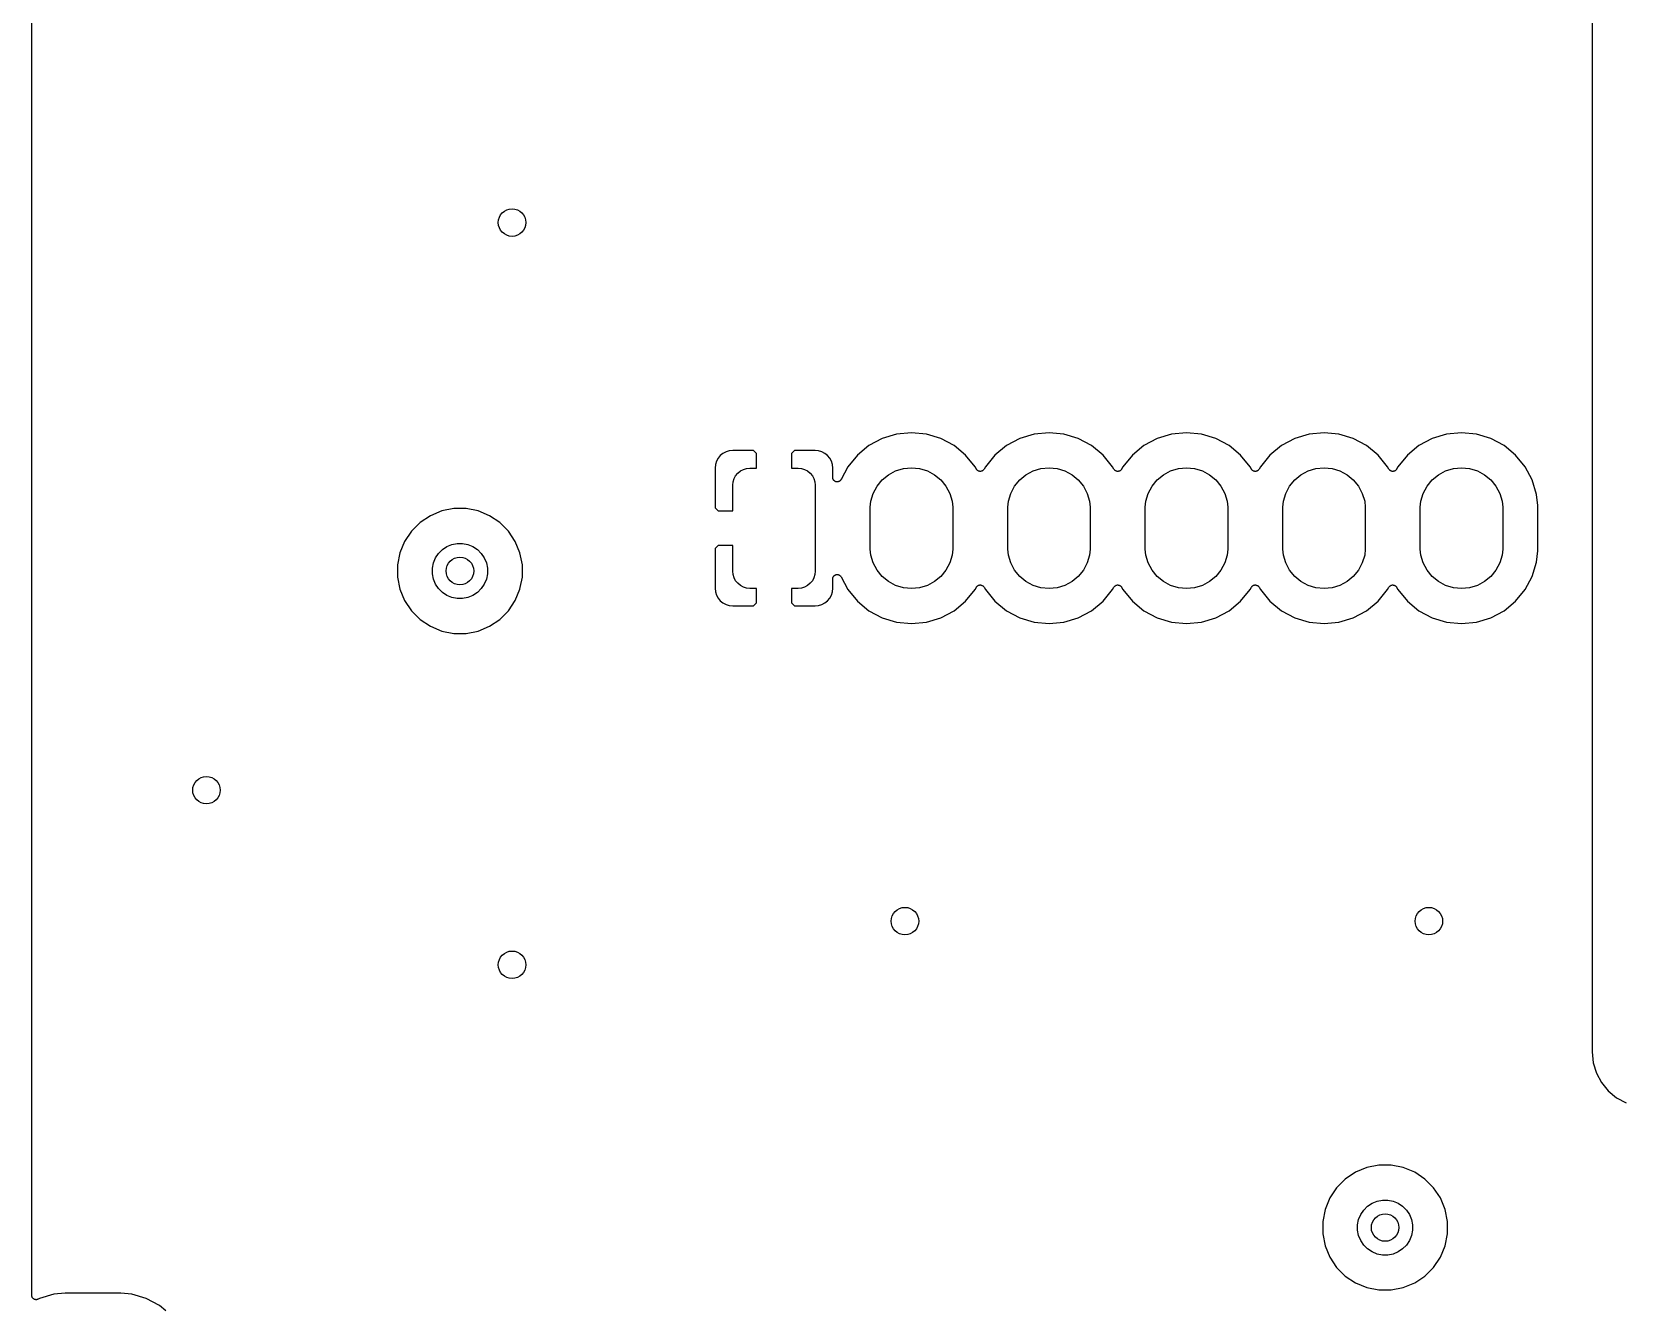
# Model space of a CAD drawing. Extents: x 1 to 139, y -76 to -1.
# Drawn here: x 0.64 to 23.75, y -57.06 to -38.5 of the extents above; entities that cross this region are included whole.
import ezdxf

# ---------------------------------------------------------------- set-up
doc = ezdxf.new("R2010")
doc.units = 0
doc.header["$MEASUREMENT"] = 0
doc.layers.add('BLACK', color=7, linetype='CONTINUOUS')

msp = doc.modelspace()

# ---------------------------------------------------------------- linework, layer by layer
at = {"layer": 'BLACK', "linetype": 'CONTINUOUS'}
for p, q in [((0.635, -56.8778), (0.635, -6.16231)), ((23.33, -7.62312), (23.33, -53.3369)), ((13.2128, -44.353), (13.0039, -44.4164)), ((13.43, -44.3316), (13.2128, -44.353)), ((13.6472, -44.353), (13.43, -44.3316)), ((13.8561, -44.4164), (13.6472, -44.353)), ((15.2128, -44.353), (15.0039, -44.4164)), ((15.43, -44.3316), (15.2128, -44.353)), ((15.6472, -44.353), (15.43, -44.3316)), ((15.8561, -44.4164), (15.6472, -44.353)), ((17.2128, -44.353), (17.0039, -44.4164)), ((17.43, -44.3316), (17.2128, -44.353)), ((17.6472, -44.353), (17.43, -44.3316)), ((17.8561, -44.4164), (17.6472, -44.353)), ((19.2128, -44.353), (19.0039, -44.4164)), ((19.43, -44.3316), (19.2128, -44.353)), ((19.6472, -44.353), (19.43, -44.3316)), ((19.8561, -44.4164), (19.6472, -44.353)), ((21.2128, -44.353), (21.0039, -44.4164)), ((21.43, -44.3316), (21.2128, -44.353)), ((21.6472, -44.353), (21.43, -44.3316)), ((21.8561, -44.4164), (21.6472, -44.353)), ((10.7323, -44.6092), (10.6882, -44.6328)), ((10.7802, -44.5947), (10.7323, -44.6092)), ((10.833, -44.5895), (10.7802, -44.5947)), ((11.1337, -44.5909), (10.833, -44.5895)), ((11.176, -44.6332), (11.1337, -44.5909)), ((11.7263, -44.5909), (11.684, -44.6332)), ((12.027, -44.5895), (11.7263, -44.5909)), ((12.0798, -44.5947), (12.027, -44.5895)), ((12.1277, -44.6092), (12.0798, -44.5947)), ((12.1718, -44.6328), (12.1277, -44.6092)), ((12.8114, -44.5193), (12.6427, -44.6577)), ((13.0039, -44.4164), (12.8114, -44.5193)), ((14.0486, -44.5193), (13.8561, -44.4164)), ((14.2173, -44.6577), (14.0486, -44.5193)), ((14.8114, -44.5193), (14.6427, -44.6577)), ((15.0039, -44.4164), (14.8114, -44.5193)), ((16.0486, -44.5193), (15.8561, -44.4164)), ((16.2173, -44.6577), (16.0486, -44.5193)), ((16.8114, -44.5193), (16.6427, -44.6577)), ((17.0039, -44.4164), (16.8114, -44.5193)), ((18.0486, -44.5193), (17.8561, -44.4164)), ((18.2173, -44.6577), (18.0486, -44.5193)), ((18.8114, -44.5193), (18.6427, -44.6577)), ((19.0039, -44.4164), (18.8114, -44.5193)), ((20.0486, -44.5193), (19.8561, -44.4164)), ((20.2173, -44.6577), (20.0486, -44.5193)), ((20.8114, -44.5193), (20.6427, -44.6577)), ((21.0039, -44.4164), (20.8114, -44.5193)), ((22.0486, -44.5193), (21.8561, -44.4164)), ((22.2173, -44.6577), (22.0486, -44.5193)), ((10.5797, -44.7952), (10.5745, -44.848)), ((10.5745, -44.848), (10.5759, -45.4238)), ((10.5942, -44.7473), (10.5797, -44.7952)), ((10.6178, -44.7032), (10.5942, -44.7473)), ((10.6495, -44.6645), (10.6178, -44.7032)), ((10.6882, -44.6328), (10.6495, -44.6645)), ((11.0312, -44.8498), (11.08, -44.845)), ((11.08, -44.845), (11.176, -44.845)), ((11.176, -44.845), (11.176, -44.6332)), ((11.684, -44.6332), (11.684, -44.845)), ((11.684, -44.845), (11.78, -44.845)), ((11.78, -44.845), (11.8288, -44.8498)), ((12.2105, -44.6645), (12.1718, -44.6328)), ((12.2422, -44.7032), (12.2105, -44.6645)), ((12.2658, -44.7473), (12.2422, -44.7032)), ((12.2803, -44.7952), (12.2658, -44.7473)), ((12.2855, -44.848), (12.2803, -44.7952)), ((12.2852, -44.9827), (12.2855, -44.848)), ((12.5043, -44.8264), (12.4047, -45.0128)), ((12.6427, -44.6577), (12.5043, -44.8264)), ((13.3124, -44.8537), (13.43, -44.8421)), ((13.43, -44.8421), (13.5476, -44.8537)), ((14.3557, -44.8264), (14.2173, -44.6577)), ((14.374, -44.8606), (14.3557, -44.8264)), ((14.5043, -44.8265), (14.486, -44.8606)), ((14.6427, -44.6577), (14.5043, -44.8265)), ((15.3124, -44.8537), (15.43, -44.8421)), ((15.43, -44.8421), (15.5476, -44.8537)), ((16.3557, -44.8264), (16.2173, -44.6577)), ((16.374, -44.8606), (16.3557, -44.8264)), ((16.5043, -44.8265), (16.486, -44.8606)), ((16.6427, -44.6577), (16.5043, -44.8265)), ((17.3124, -44.8537), (17.43, -44.8421)), ((17.43, -44.8421), (17.5476, -44.8537)), ((18.3557, -44.8264), (18.2173, -44.6577)), ((18.374, -44.8606), (18.3557, -44.8264)), ((18.5043, -44.8265), (18.486, -44.8606)), ((18.6427, -44.6577), (18.5043, -44.8265)), ((19.3124, -44.8537), (19.43, -44.8421)), ((19.43, -44.8421), (19.5476, -44.8537)), ((20.3557, -44.8264), (20.2173, -44.6577)), ((20.374, -44.8606), (20.3557, -44.8264)), ((20.5043, -44.8265), (20.486, -44.8606)), ((20.6427, -44.6577), (20.5043, -44.8265)), ((21.3124, -44.8537), (21.43, -44.8421)), ((21.43, -44.8421), (21.5476, -44.8537)), ((22.3557, -44.8264), (22.2173, -44.6577)), ((22.4586, -45.0189), (22.3557, -44.8264)), ((10.83, -45.095), (10.8348, -45.0462)), ((10.8348, -45.0462), (10.849, -44.9993)), ((10.849, -44.9993), (10.8721, -44.9561)), ((10.8721, -44.9561), (10.9032, -44.9182)), ((10.9032, -44.9182), (10.9411, -44.8871)), ((10.9411, -44.8871), (10.9843, -44.864)), ((10.9843, -44.864), (11.0312, -44.8498)), ((11.8288, -44.8498), (11.8757, -44.864)), ((11.8757, -44.864), (11.9189, -44.8871)), ((11.9189, -44.8871), (11.9568, -44.9182)), ((11.9568, -44.9182), (11.9879, -44.9561)), ((11.9879, -44.9561), (12.011, -44.9993)), ((12.011, -44.9993), (12.0252, -45.0462)), ((12.0252, -45.0462), (12.03, -45.095)), ((12.2855, -44.9858), (12.2852, -44.9827)), ((12.2855, -44.9889), (12.2855, -44.9858)), ((12.2861, -44.9919), (12.2855, -44.9889)), ((12.2864, -44.995), (12.2861, -44.9919)), ((12.2873, -44.998), (12.2864, -44.995)), ((12.2879, -45.001), (12.2873, -44.998)), ((12.289, -45.0039), (12.2879, -45.001)), ((12.2899, -45.0069), (12.289, -45.0039)), ((12.2914, -45.0096), (12.2899, -45.0069)), ((12.2926, -45.0125), (12.2914, -45.0096)), ((12.2943, -45.0151), (12.2926, -45.0125)), ((12.2957, -45.0178), (12.2943, -45.0151)), ((12.2977, -45.0203), (12.2957, -45.0178)), ((12.2994, -45.0229), (12.2977, -45.0203)), ((12.3016, -45.0251), (12.2994, -45.0229)), ((12.3035, -45.0275), (12.3016, -45.0251)), ((12.3059, -45.0295), (12.3035, -45.0275)), ((12.3081, -45.0317), (12.3059, -45.0295)), ((12.3107, -45.0334), (12.3081, -45.0317)), ((12.313, -45.0354), (12.3107, -45.0334)), ((12.3158, -45.0369), (12.313, -45.0354)), ((12.3184, -45.0386), (12.3158, -45.0369)), ((12.3212, -45.0398), (12.3184, -45.0386)), ((12.3239, -45.0413), (12.3212, -45.0398)), ((12.3269, -45.0422), (12.3239, -45.0413)), ((12.3298, -45.0434), (12.3269, -45.0422)), ((12.3328, -45.0441), (12.3298, -45.0434)), ((12.3358, -45.045), (12.3328, -45.0441)), ((12.3389, -45.0453), (12.3358, -45.045)), ((12.3419, -45.046), (12.3389, -45.0453)), ((12.345, -45.046), (12.3419, -45.046)), ((12.3481, -45.0463), (12.345, -45.046)), ((12.3512, -45.0461), (12.3481, -45.0463)), ((12.3543, -45.0461), (12.3512, -45.0461)), ((12.3573, -45.0455), (12.3543, -45.0461)), ((12.3604, -45.0452), (12.3573, -45.0455)), ((12.3634, -45.0444), (12.3604, -45.0452)), ((12.3665, -45.0438), (12.3634, -45.0444)), ((12.3694, -45.0426), (12.3665, -45.0438)), ((12.3723, -45.0418), (12.3694, -45.0426)), ((12.3751, -45.0403), (12.3723, -45.0418)), ((12.378, -45.0392), (12.3751, -45.0403)), ((12.3806, -45.0375), (12.378, -45.0392)), ((12.3833, -45.0361), (12.3806, -45.0375)), ((12.3858, -45.0341), (12.3833, -45.0361)), ((12.3884, -45.0324), (12.3858, -45.0341)), ((12.3906, -45.0303), (12.3884, -45.0324)), ((12.393, -45.0283), (12.3906, -45.0303)), ((12.395, -45.0259), (12.393, -45.0283)), ((12.3972, -45.0238), (12.395, -45.0259)), ((12.399, -45.0212), (12.3972, -45.0238)), ((12.401, -45.0188), (12.399, -45.0212)), ((12.4025, -45.0161), (12.401, -45.0188)), ((12.4043, -45.0135), (12.4025, -45.0161)), ((12.4047, -45.0128), (12.4043, -45.0135)), ((12.9287, -45.11), (13.0037, -45.0187)), ((13.0037, -45.0187), (13.095, -44.9437)), ((13.095, -44.9437), (13.1993, -44.888)), ((13.1993, -44.888), (13.3124, -44.8537)), ((13.5476, -44.8537), (13.6607, -44.888)), ((13.6607, -44.888), (13.765, -44.9437)), ((13.765, -44.9437), (13.8563, -45.0187)), ((13.8563, -45.0187), (13.9313, -45.11)), ((14.3774, -44.8657), (14.374, -44.8606)), ((14.3807, -44.8707), (14.3774, -44.8657)), ((14.3808, -44.8708), (14.3807, -44.8707)), ((14.3809, -44.8709), (14.3808, -44.8708)), ((14.3853, -44.8754), (14.3809, -44.8709)), ((14.3894, -44.8795), (14.3853, -44.8754)), ((14.3895, -44.8796), (14.3894, -44.8795)), ((14.3896, -44.8797), (14.3895, -44.8796)), ((14.3947, -44.8831), (14.3896, -44.8797)), ((14.3997, -44.8865), (14.3947, -44.8831)), ((14.3998, -44.8865), (14.3997, -44.8865)), ((14.3999, -44.8866), (14.3998, -44.8865)), ((14.4055, -44.889), (14.3999, -44.8866)), ((14.4111, -44.8913), (14.4055, -44.889)), ((14.4112, -44.8913), (14.4111, -44.8913)), ((14.4114, -44.8914), (14.4112, -44.8913)), ((14.4173, -44.8926), (14.4114, -44.8914)), ((14.4232, -44.8938), (14.4173, -44.8926)), ((14.4234, -44.8938), (14.4232, -44.8938)), ((14.4235, -44.8939), (14.4234, -44.8938)), ((14.4296, -44.8939), (14.4235, -44.8939)), ((14.4356, -44.894), (14.4296, -44.8939)), ((14.4358, -44.8939), (14.4356, -44.894)), ((14.4359, -44.8939), (14.4358, -44.8939)), ((14.4418, -44.8928), (14.4359, -44.8939)), ((14.4478, -44.8917), (14.4418, -44.8928)), ((14.4479, -44.8916), (14.4478, -44.8917)), ((14.4481, -44.8916), (14.4479, -44.8916)), ((14.4537, -44.8893), (14.4481, -44.8916)), ((14.4593, -44.887), (14.4537, -44.8893)), ((14.4594, -44.887), (14.4593, -44.887)), ((14.4595, -44.8869), (14.4594, -44.887)), ((14.4646, -44.8836), (14.4595, -44.8869)), ((14.4697, -44.8803), (14.4646, -44.8836)), ((14.4698, -44.8802), (14.4697, -44.8803)), ((14.4699, -44.8801), (14.4698, -44.8802)), ((14.4743, -44.8758), (14.4699, -44.8801)), ((14.4786, -44.8716), (14.4743, -44.8758)), ((14.4787, -44.8714), (14.4786, -44.8715)), ((14.4786, -44.8715), (14.4786, -44.8716)), ((14.4822, -44.8663), (14.4787, -44.8714)), ((14.4856, -44.8614), (14.4822, -44.8663)), ((14.4857, -44.8612), (14.4856, -44.8614)), ((14.486, -44.8606), (14.4857, -44.8612)), ((14.4857, -44.8612), (14.4857, -44.8612)), ((14.4857, -44.8612), (14.4857, -44.8612)), ((14.9287, -45.11), (15.0037, -45.0187)), ((15.0037, -45.0187), (15.095, -44.9437)), ((15.095, -44.9437), (15.1993, -44.888)), ((15.1993, -44.888), (15.3124, -44.8537)), ((15.5476, -44.8537), (15.6607, -44.888)), ((15.6607, -44.888), (15.765, -44.9437)), ((15.765, -44.9437), (15.8563, -45.0187)), ((15.8563, -45.0187), (15.9313, -45.11)), ((16.3774, -44.8657), (16.374, -44.8606)), ((16.3807, -44.8707), (16.3774, -44.8657)), ((16.3808, -44.8708), (16.3807, -44.8707)), ((16.3809, -44.8709), (16.3808, -44.8708)), ((16.3853, -44.8754), (16.3809, -44.8709)), ((16.3894, -44.8795), (16.3853, -44.8754)), ((16.3895, -44.8796), (16.3894, -44.8795)), ((16.3896, -44.8797), (16.3895, -44.8796)), ((16.3947, -44.8831), (16.3896, -44.8797)), ((16.3997, -44.8865), (16.3947, -44.8831)), ((16.3998, -44.8865), (16.3997, -44.8865)), ((16.3999, -44.8866), (16.3998, -44.8865)), ((16.4055, -44.889), (16.3999, -44.8866)), ((16.4111, -44.8913), (16.4055, -44.889)), ((16.4112, -44.8913), (16.4111, -44.8913)), ((16.4114, -44.8914), (16.4112, -44.8913)), ((16.4173, -44.8926), (16.4114, -44.8914)), ((16.4232, -44.8938), (16.4173, -44.8926)), ((16.4234, -44.8938), (16.4232, -44.8938)), ((16.4235, -44.8939), (16.4234, -44.8938)), ((16.4296, -44.8939), (16.4235, -44.8939)), ((16.4356, -44.894), (16.4296, -44.8939)), ((16.4358, -44.8939), (16.4356, -44.894)), ((16.4359, -44.8939), (16.4358, -44.8939)), ((16.4418, -44.8928), (16.4359, -44.8939)), ((16.4478, -44.8917), (16.4418, -44.8928)), ((16.4479, -44.8916), (16.4478, -44.8917)), ((16.4481, -44.8916), (16.4479, -44.8916)), ((16.4537, -44.8893), (16.4481, -44.8916)), ((16.4593, -44.887), (16.4537, -44.8893)), ((16.4594, -44.887), (16.4593, -44.887)), ((16.4595, -44.8869), (16.4594, -44.887)), ((16.4646, -44.8836), (16.4595, -44.8869)), ((16.4697, -44.8803), (16.4646, -44.8836)), ((16.4698, -44.8802), (16.4697, -44.8803)), ((16.4699, -44.8801), (16.4698, -44.8802)), ((16.4743, -44.8758), (16.4699, -44.8801)), ((16.4786, -44.8716), (16.4743, -44.8758)), ((16.4787, -44.8714), (16.4786, -44.8715)), ((16.4786, -44.8715), (16.4786, -44.8716)), ((16.4822, -44.8663), (16.4787, -44.8714)), ((16.4856, -44.8614), (16.4822, -44.8663)), ((16.4857, -44.8612), (16.4856, -44.8614)), ((16.486, -44.8606), (16.4857, -44.8612)), ((16.4857, -44.8612), (16.4857, -44.8612)), ((16.4857, -44.8612), (16.4857, -44.8612)), ((16.9287, -45.11), (17.0037, -45.0187)), ((17.0037, -45.0187), (17.095, -44.9437)), ((17.095, -44.9437), (17.1993, -44.888)), ((17.1993, -44.888), (17.3124, -44.8537)), ((17.5476, -44.8537), (17.6607, -44.888)), ((17.6607, -44.888), (17.765, -44.9437)), ((17.765, -44.9437), (17.8563, -45.0187)), ((17.8563, -45.0187), (17.9313, -45.11)), ((18.3774, -44.8657), (18.374, -44.8606)), ((18.3807, -44.8707), (18.3774, -44.8657)), ((18.3808, -44.8708), (18.3807, -44.8707)), ((18.3809, -44.8709), (18.3808, -44.8708)), ((18.3853, -44.8754), (18.3809, -44.8709)), ((18.3894, -44.8795), (18.3853, -44.8754)), ((18.3895, -44.8796), (18.3894, -44.8795)), ((18.3896, -44.8797), (18.3895, -44.8796)), ((18.3947, -44.8831), (18.3896, -44.8797)), ((18.3997, -44.8865), (18.3947, -44.8831)), ((18.3998, -44.8865), (18.3997, -44.8865)), ((18.3999, -44.8866), (18.3998, -44.8865)), ((18.4055, -44.889), (18.3999, -44.8866)), ((18.4111, -44.8913), (18.4055, -44.889)), ((18.4112, -44.8913), (18.4111, -44.8913)), ((18.4114, -44.8914), (18.4112, -44.8913)), ((18.4173, -44.8926), (18.4114, -44.8914)), ((18.4232, -44.8938), (18.4173, -44.8926)), ((18.4234, -44.8938), (18.4232, -44.8938)), ((18.4235, -44.8939), (18.4234, -44.8938)), ((18.4296, -44.8939), (18.4235, -44.8939)), ((18.4356, -44.894), (18.4296, -44.8939)), ((18.4358, -44.8939), (18.4356, -44.894)), ((18.4359, -44.8939), (18.4358, -44.8939)), ((18.4418, -44.8928), (18.4359, -44.8939)), ((18.4478, -44.8917), (18.4418, -44.8928)), ((18.4479, -44.8916), (18.4478, -44.8917)), ((18.4481, -44.8916), (18.4479, -44.8916)), ((18.4537, -44.8893), (18.4481, -44.8916)), ((18.4593, -44.887), (18.4537, -44.8893)), ((18.4594, -44.887), (18.4593, -44.887)), ((18.4595, -44.8869), (18.4594, -44.887)), ((18.4646, -44.8836), (18.4595, -44.8869)), ((18.4697, -44.8803), (18.4646, -44.8836)), ((18.4698, -44.8802), (18.4697, -44.8803)), ((18.4699, -44.8801), (18.4698, -44.8802)), ((18.4743, -44.8758), (18.4699, -44.8801)), ((18.4786, -44.8716), (18.4743, -44.8758)), ((18.4787, -44.8714), (18.4786, -44.8715)), ((18.4786, -44.8715), (18.4786, -44.8716)), ((18.4822, -44.8663), (18.4787, -44.8714)), ((18.4856, -44.8614), (18.4822, -44.8663)), ((18.4857, -44.8612), (18.4856, -44.8614)), ((18.486, -44.8606), (18.4857, -44.8612)), ((18.4857, -44.8612), (18.4857, -44.8612)), ((18.4857, -44.8612), (18.4857, -44.8612)), ((18.9287, -45.11), (19.0037, -45.0187)), ((19.0037, -45.0187), (19.095, -44.9437)), ((19.095, -44.9437), (19.1993, -44.888)), ((19.1993, -44.888), (19.3124, -44.8537)), ((19.5476, -44.8537), (19.6607, -44.888)), ((19.6607, -44.888), (19.765, -44.9437)), ((19.765, -44.9437), (19.8563, -45.0187)), ((19.8563, -45.0187), (19.9313, -45.11)), ((20.3774, -44.8657), (20.374, -44.8606)), ((20.3807, -44.8707), (20.3774, -44.8657)), ((20.3808, -44.8708), (20.3807, -44.8707)), ((20.3809, -44.8709), (20.3808, -44.8708)), ((20.3853, -44.8754), (20.3809, -44.8709)), ((20.3894, -44.8795), (20.3853, -44.8754)), ((20.3895, -44.8796), (20.3894, -44.8795)), ((20.3896, -44.8797), (20.3895, -44.8796)), ((20.3947, -44.8831), (20.3896, -44.8797)), ((20.3997, -44.8865), (20.3947, -44.8831)), ((20.3998, -44.8865), (20.3997, -44.8865)), ((20.3999, -44.8866), (20.3998, -44.8865)), ((20.4055, -44.889), (20.3999, -44.8866)), ((20.4111, -44.8913), (20.4055, -44.889)), ((20.4112, -44.8913), (20.4111, -44.8913)), ((20.4114, -44.8914), (20.4112, -44.8913)), ((20.4173, -44.8926), (20.4114, -44.8914)), ((20.4232, -44.8938), (20.4173, -44.8926)), ((20.4234, -44.8938), (20.4232, -44.8938)), ((20.4235, -44.8939), (20.4234, -44.8938)), ((20.4296, -44.8939), (20.4235, -44.8939)), ((20.4356, -44.894), (20.4296, -44.8939)), ((20.4358, -44.8939), (20.4356, -44.894)), ((20.4359, -44.8939), (20.4358, -44.8939)), ((20.4418, -44.8928), (20.4359, -44.8939)), ((20.4478, -44.8917), (20.4418, -44.8928)), ((20.4479, -44.8916), (20.4478, -44.8917)), ((20.4481, -44.8916), (20.4479, -44.8916)), ((20.4537, -44.8893), (20.4481, -44.8916)), ((20.4593, -44.887), (20.4537, -44.8893)), ((20.4594, -44.887), (20.4593, -44.887)), ((20.4595, -44.8869), (20.4594, -44.887)), ((20.4646, -44.8836), (20.4595, -44.8869)), ((20.4697, -44.8803), (20.4646, -44.8836)), ((20.4698, -44.8802), (20.4697, -44.8803)), ((20.4699, -44.8801), (20.4698, -44.8802)), ((20.4743, -44.8758), (20.4699, -44.8801)), ((20.4786, -44.8716), (20.4743, -44.8758)), ((20.4787, -44.8714), (20.4786, -44.8715)), ((20.4786, -44.8715), (20.4786, -44.8716)), ((20.4822, -44.8663), (20.4787, -44.8714)), ((20.4856, -44.8614), (20.4822, -44.8663)), ((20.4857, -44.8612), (20.4856, -44.8614)), ((20.486, -44.8606), (20.4857, -44.8612)), ((20.4857, -44.8612), (20.4857, -44.8612)), ((20.4857, -44.8612), (20.4857, -44.8612)), ((20.9287, -45.11), (21.0037, -45.0187)), ((21.0037, -45.0187), (21.095, -44.9437)), ((21.095, -44.9437), (21.1993, -44.888)), ((21.1993, -44.888), (21.3124, -44.8537)), ((21.5476, -44.8537), (21.6607, -44.888)), ((21.6607, -44.888), (21.765, -44.9437)), ((21.765, -44.9437), (21.8563, -45.0187)), ((21.8563, -45.0187), (21.9313, -45.11)), ((22.522, -45.2278), (22.4586, -45.0189)), ((10.83, -45.466), (10.83, -45.095)), ((12.03, -45.095), (12.03, -46.345)), ((12.8387, -45.3274), (12.873, -45.2143)), ((12.873, -45.2143), (12.9287, -45.11)), ((13.9313, -45.11), (13.987, -45.2143)), ((13.987, -45.2143), (14.0213, -45.3274)), ((14.8387, -45.3274), (14.873, -45.2143)), ((14.873, -45.2143), (14.9287, -45.11)), ((15.9313, -45.11), (15.987, -45.2143)), ((15.987, -45.2143), (16.0213, -45.3274)), ((16.8387, -45.3274), (16.873, -45.2143)), ((16.873, -45.2143), (16.9287, -45.11)), ((17.9313, -45.11), (17.987, -45.2143)), ((17.987, -45.2143), (18.0213, -45.3274)), ((18.8387, -45.3274), (18.873, -45.2143)), ((18.873, -45.2143), (18.9287, -45.11)), ((19.9313, -45.11), (19.987, -45.2143)), ((19.987, -45.2143), (20.0213, -45.3274)), ((20.8387, -45.3274), (20.873, -45.2143)), ((20.873, -45.2143), (20.9287, -45.11)), ((21.9313, -45.11), (21.987, -45.2143)), ((21.987, -45.2143), (22.0213, -45.3274)), ((22.538, -45.3906), (22.522, -45.2278)), ((6.4321, -45.5378), (6.28338, -45.6372)), ((6.59734, -45.4694), (6.4321, -45.5378)), ((6.77277, -45.4345), (6.59734, -45.4694)), ((6.95163, -45.4345), (6.77277, -45.4345)), ((7.12706, -45.4694), (6.95163, -45.4345)), ((7.2923, -45.5378), (7.12706, -45.4694)), ((7.44102, -45.6372), (7.2923, -45.5378)), ((10.5759, -45.4238), (10.6182, -45.466)), ((10.6182, -45.466), (10.83, -45.466)), ((12.83, -45.4155), (12.8387, -45.3274)), ((12.83, -46.0245), (12.83, -45.4155)), ((14.0213, -45.3274), (14.03, -45.4155)), ((14.03, -45.4155), (14.03, -46.0245)), ((14.83, -45.4155), (14.8387, -45.3274)), ((14.83, -46.0245), (14.83, -45.4155)), ((16.0213, -45.3274), (16.03, -45.4155)), ((16.03, -45.4155), (16.03, -46.0245)), ((16.83, -45.4155), (16.8387, -45.3274)), ((16.83, -46.0245), (16.83, -45.4155)), ((18.0213, -45.3274), (18.03, -45.4155)), ((18.03, -45.4155), (18.03, -46.0245)), ((18.83, -45.4155), (18.8387, -45.3274)), ((18.83, -46.0245), (18.83, -45.4155)), ((20.0213, -45.3274), (20.03, -45.4155)), ((20.03, -45.4155), (20.03, -46.0245)), ((20.83, -45.4155), (20.8387, -45.3274)), ((20.83, -46.0245), (20.83, -45.4155)), ((22.0213, -45.3274), (22.03, -45.4155)), ((22.03, -45.4155), (22.03, -46.0245)), ((22.538, -46.0494), (22.538, -45.3906)), ((6.15691, -45.7637), (6.05754, -45.9124)), ((6.28338, -45.6372), (6.15691, -45.7637)), ((7.56749, -45.7637), (7.44102, -45.6372)), ((7.66686, -45.9124), (7.56749, -45.7637)), ((6.05754, -45.9124), (5.98909, -46.0776)), ((6.60722, -46.0318), (6.67273, -45.988)), ((6.67273, -45.988), (6.74552, -45.9579)), ((6.74552, -45.9579), (6.8228, -45.9425)), ((6.8228, -45.9425), (6.9016, -45.9425)), ((6.9016, -45.9425), (6.97888, -45.9579)), ((6.97888, -45.9579), (7.05167, -45.988)), ((7.05167, -45.988), (7.11719, -46.0318)), ((7.73531, -46.0776), (7.66686, -45.9124)), ((10.6182, -45.974), (10.5759, -46.0162)), ((10.83, -45.974), (10.6182, -45.974)), ((10.83, -46.345), (10.83, -45.974)), ((5.98909, -46.0776), (5.9542, -46.2531)), ((6.4622, -46.3031), (6.47757, -46.2258)), ((6.47757, -46.2258), (6.50772, -46.153)), ((6.50772, -46.153), (6.5515, -46.0875)), ((6.5515, -46.0875), (6.60722, -46.0318)), ((7.11719, -46.0318), (7.1729, -46.0875)), ((7.1729, -46.0875), (7.21667, -46.153)), ((7.21667, -46.153), (7.24683, -46.2258)), ((7.24683, -46.2258), (7.2622, -46.3031)), ((7.7702, -46.2531), (7.73531, -46.0776)), ((10.5759, -46.0162), (10.5745, -46.592)), ((12.8387, -46.1126), (12.83, -46.0245)), ((12.873, -46.2257), (12.8387, -46.1126)), ((12.9287, -46.33), (12.873, -46.2257)), ((13.987, -46.2257), (13.9313, -46.33)), ((14.0213, -46.1126), (13.987, -46.2257)), ((14.03, -46.0245), (14.0213, -46.1126)), ((14.8387, -46.1126), (14.83, -46.0245)), ((14.873, -46.2257), (14.8387, -46.1126)), ((14.9287, -46.33), (14.873, -46.2257)), ((15.987, -46.2257), (15.9313, -46.33)), ((16.0213, -46.1126), (15.987, -46.2257)), ((16.03, -46.0245), (16.0213, -46.1126)), ((16.8387, -46.1126), (16.83, -46.0245)), ((16.873, -46.2257), (16.8387, -46.1126)), ((16.9287, -46.33), (16.873, -46.2257)), ((17.987, -46.2257), (17.9313, -46.33)), ((18.0213, -46.1126), (17.987, -46.2257)), ((18.03, -46.0245), (18.0213, -46.1126)), ((18.8387, -46.1126), (18.83, -46.0245)), ((18.873, -46.2257), (18.8387, -46.1126)), ((18.9287, -46.33), (18.873, -46.2257)), ((19.987, -46.2257), (19.9313, -46.33)), ((20.0213, -46.1126), (19.987, -46.2257)), ((20.03, -46.0245), (20.0213, -46.1126)), ((20.8387, -46.1126), (20.83, -46.0245)), ((20.873, -46.2257), (20.8387, -46.1126)), ((20.9287, -46.33), (20.873, -46.2257)), ((21.987, -46.2257), (21.9313, -46.33)), ((22.0213, -46.1126), (21.987, -46.2257)), ((22.03, -46.0245), (22.0213, -46.1126)), ((22.4586, -46.4211), (22.522, -46.2122)), ((22.522, -46.2122), (22.538, -46.0494)), ((5.9542, -46.2531), (5.9542, -46.4319)), ((5.9542, -46.4319), (5.98909, -46.6074)), ((6.4622, -46.3819), (6.4622, -46.3031)), ((6.47757, -46.4592), (6.4622, -46.3819)), ((6.50772, -46.532), (6.47757, -46.4592)), ((7.24683, -46.4592), (7.21667, -46.532)), ((7.2622, -46.3819), (7.24683, -46.4592)), ((7.2622, -46.3031), (7.2622, -46.3819)), ((7.74023, -46.5826), (7.7702, -46.4319)), ((7.7702, -46.4319), (7.7702, -46.2531)), ((10.8348, -46.3938), (10.83, -46.345)), ((10.849, -46.4407), (10.8348, -46.3938)), ((10.8721, -46.4839), (10.849, -46.4407)), ((12.011, -46.4407), (11.9879, -46.4839)), ((12.0252, -46.3938), (12.011, -46.4407)), ((12.03, -46.345), (12.0252, -46.3938)), ((12.2852, -46.4564), (12.2855, -46.4533)), ((12.2852, -46.4573), (12.2852, -46.4564)), ((12.2855, -46.592), (12.2852, -46.4573)), ((12.2855, -46.4533), (12.2856, -46.4502)), ((12.2856, -46.4502), (12.2862, -46.4472)), ((12.2862, -46.4472), (12.2865, -46.4441)), ((12.2865, -46.4441), (12.2875, -46.4412)), ((12.2875, -46.4412), (12.2881, -46.4381)), ((12.2881, -46.4381), (12.2893, -46.4352)), ((12.2893, -46.4352), (12.2903, -46.4323)), ((12.2903, -46.4323), (12.2918, -46.4296)), ((12.2918, -46.4296), (12.293, -46.4267)), ((12.293, -46.4267), (12.2947, -46.4241)), ((12.2947, -46.4241), (12.2962, -46.4214)), ((12.2962, -46.4214), (12.2982, -46.419)), ((12.2982, -46.419), (12.3, -46.4165)), ((12.3, -46.4165), (12.3022, -46.4143)), ((12.3022, -46.4143), (12.3041, -46.4119)), ((12.3041, -46.4119), (12.3066, -46.41)), ((12.3066, -46.41), (12.3088, -46.4078)), ((12.3088, -46.4078), (12.3114, -46.4061)), ((12.3114, -46.4061), (12.3138, -46.4041)), ((12.3138, -46.4041), (12.3165, -46.4027)), ((12.3165, -46.4027), (12.3191, -46.401)), ((12.3191, -46.401), (12.322, -46.3998)), ((12.322, -46.3998), (12.3247, -46.3984)), ((12.3247, -46.3984), (12.3277, -46.3975)), ((12.3277, -46.3975), (12.3306, -46.3963)), ((12.3306, -46.3963), (12.3337, -46.3957)), ((12.3337, -46.3957), (12.3366, -46.3948)), ((12.3366, -46.3948), (12.3397, -46.3945)), ((12.3397, -46.3945), (12.3428, -46.3939)), ((12.3428, -46.3939), (12.3459, -46.394)), ((12.3459, -46.394), (12.349, -46.3937)), ((12.349, -46.3937), (12.3521, -46.394)), ((12.3521, -46.394), (12.3552, -46.394)), ((12.3552, -46.394), (12.3582, -46.3946)), ((12.3582, -46.3946), (12.3613, -46.3949)), ((12.3613, -46.3949), (12.3643, -46.3958)), ((12.3643, -46.3958), (12.3673, -46.3965)), ((12.3673, -46.3965), (12.3702, -46.3977)), ((12.3702, -46.3977), (12.3731, -46.3986)), ((12.3731, -46.3986), (12.3759, -46.4)), ((12.3759, -46.4), (12.3788, -46.4012)), ((12.3788, -46.4012), (12.3813, -46.403)), ((12.3813, -46.403), (12.3841, -46.4044)), ((12.3841, -46.4044), (12.3865, -46.4064)), ((12.3865, -46.4064), (12.3891, -46.4082)), ((12.3891, -46.4082), (12.3912, -46.4104)), ((12.3912, -46.4104), (12.3936, -46.4123)), ((12.3936, -46.4123), (12.3956, -46.4147)), ((12.3956, -46.4147), (12.3978, -46.4169)), ((12.3978, -46.4169), (12.3995, -46.4195)), ((12.3995, -46.4195), (12.4015, -46.4219)), ((12.4015, -46.4219), (12.403, -46.4246)), ((12.403, -46.4246), (12.4047, -46.4272)), ((12.4047, -46.4272), (12.5043, -46.6136)), ((13.0037, -46.4213), (12.9287, -46.33)), ((13.095, -46.4963), (13.0037, -46.4213)), ((13.8563, -46.4213), (13.765, -46.4963)), ((13.9313, -46.33), (13.8563, -46.4213)), ((15.0037, -46.4213), (14.9287, -46.33)), ((15.095, -46.4963), (15.0037, -46.4213)), ((15.8563, -46.4213), (15.765, -46.4963)), ((15.9313, -46.33), (15.8563, -46.4213)), ((17.0037, -46.4213), (16.9287, -46.33)), ((17.095, -46.4963), (17.0037, -46.4213)), ((17.8563, -46.4213), (17.765, -46.4963)), ((17.9313, -46.33), (17.8563, -46.4213)), ((19.0037, -46.4213), (18.9287, -46.33)), ((19.095, -46.4963), (19.0037, -46.4213)), ((19.8563, -46.4213), (19.765, -46.4963)), ((19.9313, -46.33), (19.8563, -46.4213)), ((21.0037, -46.4213), (20.9287, -46.33)), ((21.095, -46.4963), (21.0037, -46.4213)), ((21.8563, -46.4213), (21.765, -46.4963)), ((21.9313, -46.33), (21.8563, -46.4213)), ((22.3557, -46.6136), (22.4586, -46.4211)), ((5.98909, -46.6074), (6.05754, -46.7726)), ((6.5515, -46.5975), (6.50772, -46.532)), ((6.60722, -46.6532), (6.5515, -46.5975)), ((6.67273, -46.697), (6.60722, -46.6532)), ((6.74552, -46.7271), (6.67273, -46.697)), ((7.05167, -46.697), (6.97888, -46.7271)), ((7.11719, -46.6532), (7.05167, -46.697)), ((7.1729, -46.5975), (7.11719, -46.6532)), ((7.21667, -46.532), (7.1729, -46.5975)), ((7.66686, -46.7726), (7.73531, -46.6074)), ((7.73531, -46.6074), (7.74023, -46.5826)), ((7.74023, -46.5826), (7.74023, -46.5826)), ((10.5745, -46.592), (10.5797, -46.6448)), ((10.5797, -46.6448), (10.5942, -46.6927)), ((10.5942, -46.6927), (10.6178, -46.7368)), ((10.9032, -46.5218), (10.8721, -46.4839)), ((10.9411, -46.5529), (10.9032, -46.5218)), ((10.9843, -46.576), (10.9411, -46.5529)), ((11.0312, -46.5902), (10.9843, -46.576)), ((11.08, -46.595), (11.0312, -46.5902)), ((11.176, -46.595), (11.08, -46.595)), ((11.176, -46.8068), (11.176, -46.595)), ((11.78, -46.595), (11.684, -46.595)), ((11.684, -46.595), (11.684, -46.8068)), ((11.8288, -46.5902), (11.78, -46.595)), ((11.8757, -46.576), (11.8288, -46.5902)), ((11.9189, -46.5529), (11.8757, -46.576)), ((11.9568, -46.5218), (11.9189, -46.5529)), ((11.9879, -46.4839), (11.9568, -46.5218)), ((12.2422, -46.7368), (12.2658, -46.6927)), ((12.2658, -46.6927), (12.2803, -46.6448)), ((12.2803, -46.6448), (12.2855, -46.592)), ((12.5043, -46.6136), (12.6427, -46.7823)), ((13.1993, -46.552), (13.095, -46.4963)), ((13.3124, -46.5863), (13.1993, -46.552)), ((13.43, -46.5979), (13.3124, -46.5863)), ((13.5476, -46.5863), (13.43, -46.5979)), ((13.6607, -46.552), (13.5476, -46.5863)), ((13.765, -46.4963), (13.6607, -46.552)), ((14.2173, -46.7823), (14.3557, -46.6136)), ((14.3557, -46.6136), (14.374, -46.5794)), ((14.374, -46.5794), (14.3743, -46.5788)), ((14.3743, -46.5788), (14.3744, -46.5786)), ((14.3743, -46.5788), (14.3743, -46.5788)), ((14.3743, -46.5788), (14.3743, -46.5788)), ((14.3744, -46.5786), (14.3778, -46.5737)), ((14.3778, -46.5737), (14.3813, -46.5686)), ((14.3813, -46.5686), (14.3814, -46.5685)), ((14.3814, -46.5684), (14.3857, -46.5643)), ((14.3814, -46.5685), (14.3814, -46.5684)), ((14.3857, -46.5643), (14.3901, -46.5599)), ((14.3901, -46.5599), (14.3902, -46.5598)), ((14.3902, -46.5598), (14.3903, -46.5597)), ((14.3903, -46.5597), (14.3954, -46.5564)), ((14.3954, -46.5564), (14.4005, -46.5531)), ((14.4005, -46.5531), (14.4006, -46.553)), ((14.4006, -46.553), (14.4007, -46.553)), ((14.4007, -46.553), (14.4064, -46.5507)), ((14.4064, -46.5507), (14.4119, -46.5484)), ((14.4119, -46.5484), (14.4121, -46.5484)), ((14.4121, -46.5484), (14.4122, -46.5483)), ((14.4122, -46.5483), (14.4181, -46.5472)), ((14.4181, -46.5472), (14.4241, -46.5461)), ((14.4241, -46.5461), (14.4242, -46.5461)), ((14.4242, -46.5461), (14.4244, -46.546)), ((14.4244, -46.546), (14.4303, -46.5461)), ((14.4303, -46.5461), (14.4365, -46.5461)), ((14.4365, -46.5461), (14.4366, -46.5462)), ((14.4366, -46.5462), (14.4368, -46.5462)), ((14.4368, -46.5462), (14.4425, -46.5473)), ((14.4425, -46.5473), (14.4486, -46.5486)), ((14.4486, -46.5486), (14.4488, -46.5486)), ((14.4488, -46.5486), (14.4489, -46.5487)), ((14.4489, -46.5487), (14.4543, -46.551)), ((14.4543, -46.551), (14.4601, -46.5534)), ((14.4601, -46.5534), (14.4602, -46.5535)), ((14.4602, -46.5535), (14.4603, -46.5535)), ((14.4603, -46.5535), (14.4652, -46.5568)), ((14.4652, -46.5568), (14.4704, -46.5603)), ((14.4704, -46.5603), (14.4705, -46.5604)), ((14.4705, -46.5604), (14.4706, -46.5605)), ((14.4706, -46.5605), (14.4747, -46.5646)), ((14.4747, -46.5646), (14.4791, -46.5691)), ((14.4791, -46.5691), (14.4792, -46.5692)), ((14.4792, -46.5692), (14.4793, -46.5693)), ((14.4793, -46.5693), (14.4825, -46.5742)), ((14.4825, -46.5742), (14.486, -46.5794)), ((14.486, -46.5794), (14.5043, -46.6136)), ((14.5043, -46.6136), (14.6427, -46.7823)), ((15.1993, -46.552), (15.095, -46.4963)), ((15.3124, -46.5863), (15.1993, -46.552)), ((15.43, -46.5979), (15.3124, -46.5863)), ((15.5476, -46.5863), (15.43, -46.5979)), ((15.6607, -46.552), (15.5476, -46.5863)), ((15.765, -46.4963), (15.6607, -46.552)), ((16.2173, -46.7823), (16.3557, -46.6136)), ((16.3557, -46.6136), (16.374, -46.5794)), ((16.374, -46.5794), (16.3743, -46.5788)), ((16.3743, -46.5788), (16.3744, -46.5786)), ((16.3743, -46.5788), (16.3743, -46.5788)), ((16.3743, -46.5788), (16.3743, -46.5788)), ((16.3744, -46.5786), (16.3778, -46.5737)), ((16.3778, -46.5737), (16.3813, -46.5686)), ((16.3813, -46.5686), (16.3814, -46.5685)), ((16.3814, -46.5684), (16.3857, -46.5643)), ((16.3814, -46.5685), (16.3814, -46.5684)), ((16.3857, -46.5643), (16.3901, -46.5599)), ((16.3901, -46.5599), (16.3902, -46.5598)), ((16.3902, -46.5598), (16.3903, -46.5597)), ((16.3903, -46.5597), (16.3954, -46.5564)), ((16.3954, -46.5564), (16.4005, -46.5531)), ((16.4005, -46.5531), (16.4006, -46.553)), ((16.4006, -46.553), (16.4007, -46.553)), ((16.4007, -46.553), (16.4064, -46.5507)), ((16.4064, -46.5507), (16.4119, -46.5484)), ((16.4119, -46.5484), (16.4121, -46.5484)), ((16.4121, -46.5484), (16.4122, -46.5483)), ((16.4122, -46.5483), (16.4181, -46.5472)), ((16.4181, -46.5472), (16.4241, -46.5461)), ((16.4241, -46.5461), (16.4242, -46.5461)), ((16.4242, -46.5461), (16.4244, -46.546)), ((16.4244, -46.546), (16.4303, -46.5461)), ((16.4303, -46.5461), (16.4365, -46.5461)), ((16.4365, -46.5461), (16.4366, -46.5462)), ((16.4366, -46.5462), (16.4368, -46.5462)), ((16.4368, -46.5462), (16.4425, -46.5473)), ((16.4425, -46.5473), (16.4486, -46.5486)), ((16.4486, -46.5486), (16.4488, -46.5486)), ((16.4488, -46.5486), (16.4489, -46.5487)), ((16.4489, -46.5487), (16.4543, -46.551)), ((16.4543, -46.551), (16.4601, -46.5534)), ((16.4601, -46.5534), (16.4602, -46.5535)), ((16.4602, -46.5535), (16.4603, -46.5535)), ((16.4603, -46.5535), (16.4652, -46.5568)), ((16.4652, -46.5568), (16.4704, -46.5603)), ((16.4704, -46.5603), (16.4705, -46.5604)), ((16.4705, -46.5604), (16.4706, -46.5605)), ((16.4706, -46.5605), (16.4747, -46.5646)), ((16.4747, -46.5646), (16.4791, -46.5691)), ((16.4791, -46.5691), (16.4792, -46.5692)), ((16.4792, -46.5692), (16.4793, -46.5693)), ((16.4793, -46.5693), (16.4825, -46.5742)), ((16.4825, -46.5742), (16.486, -46.5794)), ((16.486, -46.5794), (16.5043, -46.6136)), ((16.5043, -46.6136), (16.6427, -46.7823)), ((17.1993, -46.552), (17.095, -46.4963)), ((17.3124, -46.5863), (17.1993, -46.552)), ((17.43, -46.5979), (17.3124, -46.5863)), ((17.5476, -46.5863), (17.43, -46.5979)), ((17.6607, -46.552), (17.5476, -46.5863)), ((17.765, -46.4963), (17.6607, -46.552)), ((18.2173, -46.7823), (18.3557, -46.6136)), ((18.3557, -46.6136), (18.374, -46.5794)), ((18.374, -46.5794), (18.3743, -46.5788)), ((18.3743, -46.5788), (18.3744, -46.5786)), ((18.3743, -46.5788), (18.3743, -46.5788)), ((18.3743, -46.5788), (18.3743, -46.5788)), ((18.3744, -46.5786), (18.3778, -46.5737)), ((18.3778, -46.5737), (18.3813, -46.5686)), ((18.3813, -46.5686), (18.3814, -46.5685)), ((18.3814, -46.5684), (18.3857, -46.5643)), ((18.3814, -46.5685), (18.3814, -46.5684)), ((18.3857, -46.5643), (18.3901, -46.5599)), ((18.3901, -46.5599), (18.3902, -46.5598)), ((18.3902, -46.5598), (18.3903, -46.5597)), ((18.3903, -46.5597), (18.3954, -46.5564)), ((18.3954, -46.5564), (18.4005, -46.5531)), ((18.4005, -46.5531), (18.4006, -46.553)), ((18.4006, -46.553), (18.4007, -46.553)), ((18.4007, -46.553), (18.4064, -46.5507)), ((18.4064, -46.5507), (18.4119, -46.5484)), ((18.4119, -46.5484), (18.4121, -46.5484)), ((18.4121, -46.5484), (18.4122, -46.5483)), ((18.4122, -46.5483), (18.4181, -46.5472)), ((18.4181, -46.5472), (18.4241, -46.5461)), ((18.4241, -46.5461), (18.4242, -46.5461)), ((18.4242, -46.5461), (18.4244, -46.546)), ((18.4244, -46.546), (18.4303, -46.5461)), ((18.4303, -46.5461), (18.4365, -46.5461)), ((18.4365, -46.5461), (18.4366, -46.5462)), ((18.4366, -46.5462), (18.4368, -46.5462)), ((18.4368, -46.5462), (18.4425, -46.5473)), ((18.4425, -46.5473), (18.4486, -46.5486)), ((18.4486, -46.5486), (18.4488, -46.5486)), ((18.4488, -46.5486), (18.4489, -46.5487)), ((18.4489, -46.5487), (18.4543, -46.551)), ((18.4543, -46.551), (18.4601, -46.5534)), ((18.4601, -46.5534), (18.4602, -46.5535)), ((18.4602, -46.5535), (18.4603, -46.5535)), ((18.4603, -46.5535), (18.4652, -46.5568)), ((18.4652, -46.5568), (18.4704, -46.5603)), ((18.4704, -46.5603), (18.4705, -46.5604)), ((18.4705, -46.5604), (18.4706, -46.5605)), ((18.4706, -46.5605), (18.4747, -46.5646)), ((18.4747, -46.5646), (18.4791, -46.5691)), ((18.4791, -46.5691), (18.4792, -46.5692)), ((18.4792, -46.5692), (18.4793, -46.5693)), ((18.4793, -46.5693), (18.4825, -46.5742)), ((18.4825, -46.5742), (18.486, -46.5794)), ((18.486, -46.5794), (18.5043, -46.6136)), ((18.5043, -46.6136), (18.6427, -46.7823)), ((19.1993, -46.552), (19.095, -46.4963)), ((19.3124, -46.5863), (19.1993, -46.552)), ((19.43, -46.5979), (19.3124, -46.5863)), ((19.5476, -46.5863), (19.43, -46.5979)), ((19.6607, -46.552), (19.5476, -46.5863)), ((19.765, -46.4963), (19.6607, -46.552)), ((20.2173, -46.7823), (20.3557, -46.6136)), ((20.3557, -46.6136), (20.374, -46.5794)), ((20.374, -46.5794), (20.3743, -46.5788)), ((20.3743, -46.5788), (20.3744, -46.5786)), ((20.3743, -46.5788), (20.3743, -46.5788)), ((20.3743, -46.5788), (20.3743, -46.5788)), ((20.3744, -46.5786), (20.3778, -46.5737)), ((20.3778, -46.5737), (20.3813, -46.5686)), ((20.3813, -46.5686), (20.3814, -46.5685)), ((20.3814, -46.5684), (20.3857, -46.5643)), ((20.3814, -46.5685), (20.3814, -46.5684)), ((20.3857, -46.5643), (20.3901, -46.5599)), ((20.3901, -46.5599), (20.3902, -46.5598)), ((20.3902, -46.5598), (20.3903, -46.5597)), ((20.3903, -46.5597), (20.3954, -46.5564)), ((20.3954, -46.5564), (20.4005, -46.5531)), ((20.4005, -46.5531), (20.4006, -46.553)), ((20.4006, -46.553), (20.4007, -46.553)), ((20.4007, -46.553), (20.4064, -46.5507)), ((20.4064, -46.5507), (20.4119, -46.5484)), ((20.4119, -46.5484), (20.4121, -46.5484)), ((20.4121, -46.5484), (20.4122, -46.5483)), ((20.4122, -46.5483), (20.4181, -46.5472)), ((20.4181, -46.5472), (20.4241, -46.5461)), ((20.4241, -46.5461), (20.4242, -46.5461)), ((20.4242, -46.5461), (20.4244, -46.546)), ((20.4244, -46.546), (20.4303, -46.5461)), ((20.4303, -46.5461), (20.4365, -46.5461)), ((20.4365, -46.5461), (20.4366, -46.5462)), ((20.4366, -46.5462), (20.4368, -46.5462)), ((20.4368, -46.5462), (20.4425, -46.5473)), ((20.4425, -46.5473), (20.4486, -46.5486)), ((20.4486, -46.5486), (20.4488, -46.5486)), ((20.4488, -46.5486), (20.4489, -46.5487)), ((20.4489, -46.5487), (20.4543, -46.551)), ((20.4543, -46.551), (20.4601, -46.5534)), ((20.4601, -46.5534), (20.4602, -46.5535)), ((20.4602, -46.5535), (20.4603, -46.5535)), ((20.4603, -46.5535), (20.4652, -46.5568)), ((20.4652, -46.5568), (20.4704, -46.5603)), ((20.4704, -46.5603), (20.4705, -46.5604)), ((20.4705, -46.5604), (20.4706, -46.5605)), ((20.4706, -46.5605), (20.4747, -46.5646)), ((20.4747, -46.5646), (20.4791, -46.5691)), ((20.4791, -46.5691), (20.4792, -46.5692)), ((20.4792, -46.5692), (20.4793, -46.5693)), ((20.4793, -46.5693), (20.4825, -46.5742)), ((20.4825, -46.5742), (20.486, -46.5794)), ((20.486, -46.5794), (20.5043, -46.6136)), ((20.5043, -46.6136), (20.6427, -46.7823)), ((21.1993, -46.552), (21.095, -46.4963)), ((21.3124, -46.5863), (21.1993, -46.552)), ((21.43, -46.5979), (21.3124, -46.5863)), ((21.5476, -46.5863), (21.43, -46.5979)), ((21.6607, -46.552), (21.5476, -46.5863)), ((21.765, -46.4963), (21.6607, -46.552)), ((22.2173, -46.7823), (22.3557, -46.6136)), ((6.05754, -46.7726), (6.15691, -46.9213)), ((6.15691, -46.9213), (6.28338, -47.0478)), ((6.8228, -46.7425), (6.74552, -46.7271)), ((6.9016, -46.7425), (6.8228, -46.7425)), ((6.97888, -46.7271), (6.9016, -46.7425)), ((7.44102, -47.0478), (7.56749, -46.9213)), ((7.56749, -46.9213), (7.66686, -46.7726)), ((10.6178, -46.7368), (10.6495, -46.7755)), ((10.6495, -46.7755), (10.6882, -46.8072)), ((10.6882, -46.8072), (10.7323, -46.8308)), ((10.7323, -46.8308), (10.7802, -46.8453)), ((10.7802, -46.8453), (10.833, -46.8505)), ((10.833, -46.8505), (11.1337, -46.8491)), ((11.1337, -46.8491), (11.176, -46.8068)), ((11.684, -46.8068), (11.7263, -46.8491)), ((11.7263, -46.8491), (12.027, -46.8505)), ((12.027, -46.8505), (12.0798, -46.8453)), ((12.0798, -46.8453), (12.1277, -46.8308)), ((12.1277, -46.8308), (12.1718, -46.8072)), ((12.1718, -46.8072), (12.2105, -46.7755)), ((12.2105, -46.7755), (12.2422, -46.7368)), ((12.6427, -46.7823), (12.8114, -46.9207)), ((12.8114, -46.9207), (13.0039, -47.0236)), ((13.8561, -47.0236), (14.0486, -46.9207)), ((14.0486, -46.9207), (14.2173, -46.7823)), ((14.6427, -46.7823), (14.8114, -46.9207)), ((14.8114, -46.9207), (15.0039, -47.0236)), ((15.8561, -47.0236), (16.0486, -46.9207)), ((16.0486, -46.9207), (16.2173, -46.7823)), ((16.6427, -46.7823), (16.8114, -46.9207)), ((16.8114, -46.9207), (17.0039, -47.0236)), ((17.8561, -47.0236), (18.0486, -46.9207)), ((18.0486, -46.9207), (18.2173, -46.7823)), ((18.6427, -46.7823), (18.8114, -46.9207)), ((18.8114, -46.9207), (19.0039, -47.0236)), ((19.8561, -47.0236), (20.0486, -46.9207)), ((20.0486, -46.9207), (20.2173, -46.7823)), ((20.6427, -46.7823), (20.8114, -46.9207)), ((20.8114, -46.9207), (21.0039, -47.0236)), ((21.8561, -47.0236), (22.0486, -46.9207)), ((22.0486, -46.9207), (22.2173, -46.7823)), ((6.28338, -47.0478), (6.4321, -47.1472)), ((6.4321, -47.1472), (6.59734, -47.2156)), ((7.12706, -47.2156), (7.2923, -47.1472)), ((7.2923, -47.1472), (7.44102, -47.0478)), ((13.0039, -47.0236), (13.2128, -47.087)), ((13.2128, -47.087), (13.43, -47.1084)), ((13.43, -47.1084), (13.6472, -47.087)), ((13.6472, -47.087), (13.8561, -47.0236)), ((15.0039, -47.0236), (15.2128, -47.087)), ((15.2128, -47.087), (15.43, -47.1084)), ((15.43, -47.1084), (15.6472, -47.087)), ((15.6472, -47.087), (15.8561, -47.0236)), ((17.0039, -47.0236), (17.2128, -47.087)), ((17.2128, -47.087), (17.43, -47.1084)), ((17.43, -47.1084), (17.6472, -47.087)), ((17.6472, -47.087), (17.8561, -47.0236)), ((19.0039, -47.0236), (19.2128, -47.087)), ((19.2128, -47.087), (19.43, -47.1084)), ((19.43, -47.1084), (19.6472, -47.087)), ((19.6472, -47.087), (19.8561, -47.0236)), ((21.0039, -47.0236), (21.2128, -47.087)), ((21.2128, -47.087), (21.43, -47.1084)), ((21.43, -47.1084), (21.6472, -47.087)), ((21.6472, -47.087), (21.8561, -47.0236)), ((6.59734, -47.2156), (6.77277, -47.2505)), ((6.77277, -47.2505), (6.95163, -47.2505)), ((6.95163, -47.2505), (7.12706, -47.2156)), ((23.33, -53.3369), (23.3457, -53.496)), ((23.3457, -53.496), (23.3912, -53.646)), ((23.3912, -53.646), (23.4651, -53.7843)), ((23.4651, -53.7843), (23.5645, -53.9055)), ((23.5645, -53.9055), (23.6857, -54.0049)), ((23.6857, -54.0049), (23.824, -54.0788)), ((20.0536, -55.0188), (19.8884, -55.0872)), ((20.2291, -54.9839), (20.0536, -55.0188)), ((20.4079, -54.9839), (20.2291, -54.9839)), ((20.5834, -55.0188), (20.4079, -54.9839)), ((20.7486, -55.0872), (20.5834, -55.0188)), ((19.7397, -55.1866), (19.6132, -55.3131)), ((19.8884, -55.0872), (19.7397, -55.1866)), ((20.8973, -55.1866), (20.7486, -55.0872)), ((21.0238, -55.3131), (20.8973, -55.1866)), ((19.5138, -55.4618), (19.4454, -55.627)), ((19.6132, -55.3131), (19.5138, -55.4618)), ((21.1232, -55.4618), (21.0238, -55.3131)), ((21.1916, -55.627), (21.1232, -55.4618)), ((19.4454, -55.627), (19.4105, -55.8025)), ((19.9339, -55.7752), (19.964, -55.7024)), ((19.964, -55.7024), (20.0078, -55.6369)), ((20.0078, -55.6369), (20.0635, -55.5812)), ((20.0635, -55.5812), (20.129, -55.5374)), ((20.129, -55.5374), (20.2018, -55.5073)), ((20.2018, -55.5073), (20.2791, -55.4919)), ((20.2791, -55.4919), (20.3579, -55.4919)), ((20.3579, -55.4919), (20.4352, -55.5073)), ((20.4352, -55.5073), (20.508, -55.5374)), ((20.508, -55.5374), (20.5735, -55.5812)), ((20.5735, -55.5812), (20.6292, -55.6369)), ((20.6292, -55.6369), (20.673, -55.7024)), ((20.673, -55.7024), (20.7031, -55.7752)), ((21.2265, -55.8025), (21.1916, -55.627)), ((19.4105, -55.8025), (19.4105, -55.9813)), ((19.9185, -55.8525), (19.9339, -55.7752)), ((19.9185, -55.9313), (19.9185, -55.8525)), ((19.9339, -56.0086), (19.9185, -55.9313)), ((20.7031, -55.7752), (20.7185, -55.8525)), ((20.7185, -55.9313), (20.7031, -56.0086)), ((20.7185, -55.8525), (20.7185, -55.9313)), ((21.2265, -55.9813), (21.2265, -55.8025)), ((19.4105, -55.9813), (19.4454, -56.1568)), ((19.4454, -56.1568), (19.5138, -56.322)), ((19.964, -56.0814), (19.9339, -56.0086)), ((20.0078, -56.1469), (19.964, -56.0814)), ((20.0635, -56.2026), (20.0078, -56.1469)), ((20.6292, -56.1469), (20.5735, -56.2026)), ((20.673, -56.0814), (20.6292, -56.1469)), ((20.7031, -56.0086), (20.673, -56.0814)), ((21.1232, -56.322), (21.1916, -56.1568)), ((21.1916, -56.1568), (21.2265, -55.9813)), ((19.5138, -56.322), (19.6132, -56.4707)), ((20.129, -56.2464), (20.0635, -56.2026)), ((20.2018, -56.2765), (20.129, -56.2464)), ((20.2791, -56.2919), (20.2018, -56.2765)), ((20.3579, -56.2919), (20.2791, -56.2919)), ((20.4352, -56.2765), (20.3579, -56.2919)), ((20.508, -56.2464), (20.4352, -56.2765)), ((20.5735, -56.2026), (20.508, -56.2464)), ((21.0238, -56.4707), (21.1232, -56.322)), ((19.6132, -56.4707), (19.7397, -56.5972)), ((19.7397, -56.5972), (19.8884, -56.6966)), ((20.7486, -56.6966), (20.8973, -56.5972)), ((20.8973, -56.5972), (21.0238, -56.4707)), ((0.9568, -56.86), (0.74794, -56.9234)), ((1.11957, -56.844), (0.9568, -56.86)), ((1.92843, -56.844), (1.11957, -56.844)), ((2.0912, -56.86), (1.92843, -56.844)), ((2.30007, -56.9234), (2.0912, -56.86)), ((19.8884, -56.6966), (20.0536, -56.765)), ((20.0536, -56.765), (20.2291, -56.7999)), ((20.2291, -56.7999), (20.4079, -56.7999)), ((20.4079, -56.7999), (20.5834, -56.765)), ((20.5834, -56.765), (20.7486, -56.6966)), ((0.63529, -56.8807), (0.635, -56.8778)), ((0.63527, -56.8837), (0.63529, -56.8807)), ((0.63589, -56.8869), (0.63527, -56.8837)), ((0.63621, -56.8901), (0.63589, -56.8869)), ((0.63706, -56.893), (0.63621, -56.8901)), ((0.63762, -56.8959), (0.63706, -56.893)), ((0.63885, -56.8989), (0.63762, -56.8959)), ((0.63979, -56.902), (0.63885, -56.8989)), ((0.64118, -56.9046), (0.63979, -56.902)), ((0.64229, -56.9074), (0.64118, -56.9046)), ((0.64408, -56.9101), (0.64229, -56.9074)), ((0.64561, -56.913), (0.64408, -56.9101)), ((0.64747, -56.9152), (0.64561, -56.913)), ((0.6491, -56.9177), (0.64747, -56.9152)), ((0.65139, -56.92), (0.6491, -56.9177)), ((0.65344, -56.9226), (0.65139, -56.92)), ((0.65572, -56.9244), (0.65344, -56.9226)), ((0.65779, -56.9265), (0.65572, -56.9244)), ((0.66048, -56.9284), (0.65779, -56.9265)), ((0.66299, -56.9305), (0.66048, -56.9284)), ((0.66559, -56.9319), (0.66299, -56.9305)), ((0.66803, -56.9335), (0.66559, -56.9319)), ((0.67103, -56.9348), (0.66803, -56.9335)), ((0.67389, -56.9363), (0.67103, -56.9348)), ((0.67671, -56.9372), (0.67389, -56.9363)), ((0.67943, -56.9384), (0.67671, -56.9372)), ((0.68263, -56.9391), (0.67943, -56.9384)), ((0.68573, -56.94), (0.68263, -56.9391)), ((0.68866, -56.9403), (0.68573, -56.94)), ((0.69156, -56.9409), (0.68866, -56.9403)), ((0.69482, -56.941), (0.69156, -56.9409)), ((0.69806, -56.9413), (0.69482, -56.941)), ((0.701, -56.941), (0.69806, -56.9413)), ((0.70395, -56.9411), (0.701, -56.941)), ((0.70715, -56.9405), (0.70395, -56.9411)), ((0.7104, -56.9402), (0.70715, -56.9405)), ((0.71324, -56.9394), (0.7104, -56.9402)), ((0.71614, -56.9388), (0.71324, -56.9394)), ((0.71916, -56.9376), (0.71614, -56.9388)), ((0.72229, -56.9367), (0.71916, -56.9376)), ((0.7249, -56.9353), (0.72229, -56.9367)), ((0.72765, -56.9342), (0.7249, -56.9353)), ((0.72843, -56.9338), (0.72765, -56.9342)), ((0.74794, -56.9234), (0.72843, -56.9338)), ((2.49255, -57.0263), (2.30007, -56.9234)), ((2.58653, -57.1034), (2.49255, -57.0263))]:
    msp.add_line(p, q, dxfattribs=at)
at = {"layer": 'BLACK'}
for centre in [(7.62, -41.275), (6.8622, -46.3425), (3.175, -49.53), (13.335, -51.435), (20.955, -51.435), (7.62, -52.07), (20.3185, -55.8919)]:
    msp.add_circle(centre, 0.2, dxfattribs=at)

doc.saveas('drawing.dxf')
